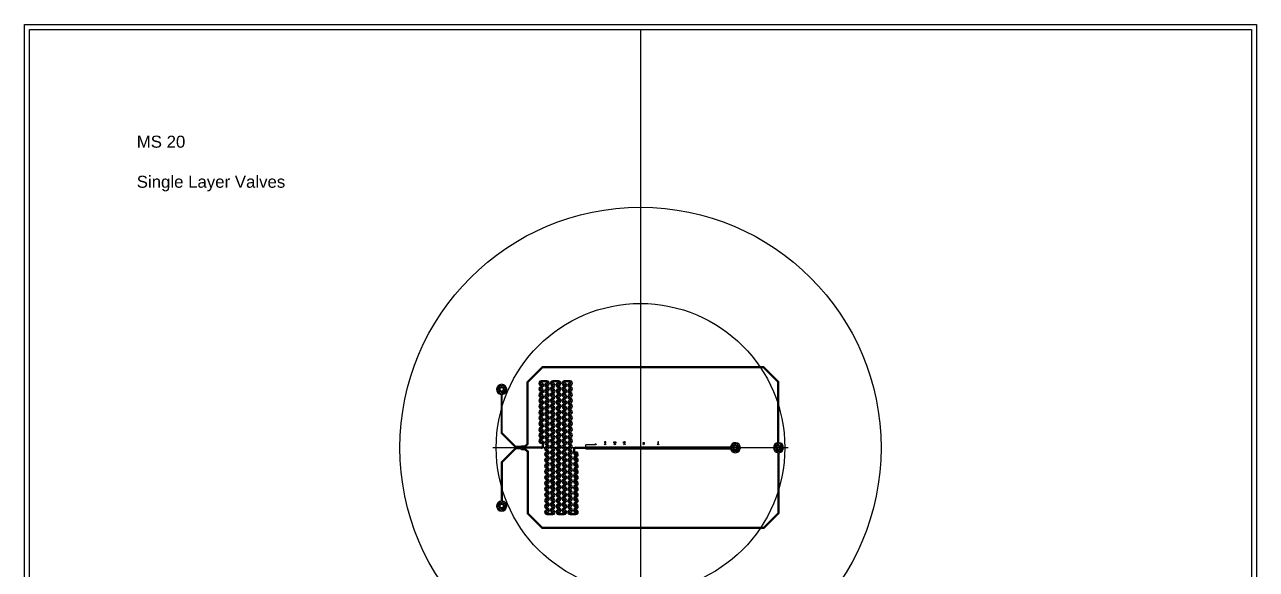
# Model space of a CAD drawing. Header units: millimetres. Extents: x 1000 to 444771, y -11148 to 590229.
# Drawn here: x 151000 to 279000, y 222347 to 279000 of the extents above; entities that cross this region are included whole.
import ezdxf

# ---------------------------------------------------------------- set-up
doc = ezdxf.new("R2010")
doc.units = ezdxf.units.MM
doc.layers.add('CLEAR', color=140, linetype='Continuous')
doc.layers.add('MASK', color=20, linetype='Continuous')
doc.styles.get("Standard").update_dxf_attribs({"font": 'arial.ttf'})

msp = doc.modelspace()

# ---------------------------------------------------------------- linework, layer by layer
for p, q in [((215000, 278500), (215000, 151500)), ((215000, 243400), (215000, 226600)), ((230331, 235000), (199669, 235000)), ((209331, 235100), (209331, 235300)), ((210331, 235300), (209331, 235300))]:
    msp.add_line(p, q)
for radius in [25000, 15000]:
    msp.add_circle((215000, 235000), radius)
at = {"layer": 'CLEAR'}
for p, q in [((151000, 279000), (279000, 279000)), ((151000, 151000), (151000, 279000)), ((279000, 279000), (279000, 151000)), ((204772, 243400), (203214, 241841)), ((204814, 243300), (203314, 241800)), ((227822, 243400), (204772, 243400)), ((227781, 243300), (204814, 243300)), ((227781, 243300), (229281, 241800)), ((227822, 243400), (229381, 241841)), ((205281, 241950), (204681, 241950)), ((206481, 241950), (205881, 241950)), ((207681, 241950), (207081, 241950)), ((203214, 235404), (203214, 241841)), ((203314, 235363), (203314, 241800)), ((204631, 241559), (204631, 241745)), ((204631, 241559), (204631, 241745)), ((204631, 240959), (204631, 241145)), ((204631, 240959), (204631, 241145)), ((205281, 241850), (204681, 241850)), ((204731, 241455), (204731, 241641)), ((204731, 241455), (204731, 241641)), ((204731, 240855), (204731, 241041)), ((204731, 240855), (204731, 241041)), ((205231, 241455), (205231, 241641)), ((205231, 241455), (205231, 241641)), ((205231, 240855), (205231, 241041)), ((205231, 240855), (205231, 241041)), ((205331, 241559), (205331, 241745)), ((205331, 241559), (205331, 241745)), ((205331, 240959), (205331, 241145)), ((205331, 240959), (205331, 241145)), ((205831, 241559), (205831, 241745)), ((205831, 241559), (205831, 241745)), ((205831, 240959), (205831, 241145)), ((205831, 240959), (205831, 241145)), ((206481, 241850), (205881, 241850)), ((205931, 241455), (205931, 241641)), ((205931, 241455), (205931, 241641)), ((205931, 240855), (205931, 241041)), ((205931, 240855), (205931, 241041)), ((206431, 241455), (206431, 241641)), ((206431, 241455), (206431, 241641)), ((206431, 240855), (206431, 241041)), ((206431, 240855), (206431, 241041)), ((206531, 241559), (206531, 241745)), ((206531, 241559), (206531, 241745)), ((206531, 240959), (206531, 241145)), ((206531, 240959), (206531, 241145)), ((207031, 241559), (207031, 241745)), ((207031, 241559), (207031, 241745)), ((207031, 240959), (207031, 241145)), ((207031, 240959), (207031, 241145)), ((207681, 241850), (207081, 241850)), ((207131, 241455), (207131, 241641)), ((207131, 241455), (207131, 241641)), ((207131, 240855), (207131, 241041)), ((207131, 240855), (207131, 241041)), ((207631, 241455), (207631, 241641)), ((207631, 241455), (207631, 241641)), ((207631, 240855), (207631, 241041)), ((207631, 240855), (207631, 241041)), ((207731, 241559), (207731, 241745)), ((207731, 241559), (207731, 241745)), ((207731, 240959), (207731, 241145)), ((207731, 240959), (207731, 241145)), ((229281, 235523), (229281, 241800)), ((229381, 235523), (229381, 241841)), ((200518, 240544), (200518, 236503)), ((200618, 236544), (200618, 240544)), ((204631, 240359), (204631, 240545)), ((204631, 240359), (204631, 240545)), ((204631, 239759), (204631, 239945)), ((204631, 239759), (204631, 239945)), ((204731, 240255), (204731, 240441)), ((204731, 240255), (204731, 240441)), ((204731, 239655), (204731, 239841)), ((204731, 239655), (204731, 239841)), ((205231, 240255), (205231, 240441)), ((205231, 240255), (205231, 240441)), ((205231, 239655), (205231, 239841)), ((205231, 239655), (205231, 239841)), ((205331, 240359), (205331, 240545)), ((205331, 240359), (205331, 240545)), ((205331, 239759), (205331, 239945)), ((205331, 239759), (205331, 239945)), ((205831, 240359), (205831, 240545)), ((205831, 240359), (205831, 240545)), ((205831, 239759), (205831, 239945)), ((205831, 239759), (205831, 239945)), ((205931, 240255), (205931, 240441)), ((205931, 240255), (205931, 240441)), ((205931, 239655), (205931, 239841)), ((205931, 239655), (205931, 239841)), ((206431, 240255), (206431, 240441)), ((206431, 240255), (206431, 240441)), ((206431, 239655), (206431, 239841)), ((206431, 239655), (206431, 239841)), ((206531, 240359), (206531, 240545)), ((206531, 240359), (206531, 240545)), ((206531, 239759), (206531, 239945)), ((206531, 239759), (206531, 239945)), ((207031, 240359), (207031, 240545)), ((207031, 240359), (207031, 240545)), ((207031, 239759), (207031, 239945)), ((207031, 239759), (207031, 239945)), ((207131, 240255), (207131, 240441)), ((207131, 240255), (207131, 240441)), ((207131, 239655), (207131, 239841)), ((207131, 239655), (207131, 239841)), ((207631, 240255), (207631, 240441)), ((207631, 240255), (207631, 240441)), ((207631, 239655), (207631, 239841)), ((207631, 239655), (207631, 239841)), ((207731, 240359), (207731, 240545)), ((207731, 240359), (207731, 240545)), ((207731, 239759), (207731, 239945)), ((207731, 239759), (207731, 239945)), ((204631, 239159), (204631, 239345)), ((204631, 239159), (204631, 239345)), ((204631, 238559), (204631, 238745)), ((204631, 238559), (204631, 238745)), ((204631, 237959), (204631, 238145)), ((204631, 237959), (204631, 238145)), ((204731, 239055), (204731, 239241)), ((204731, 239055), (204731, 239241)), ((204731, 238455), (204731, 238641)), ((204731, 238455), (204731, 238641)), ((205231, 239055), (205231, 239241)), ((205231, 239055), (205231, 239241)), ((205231, 238455), (205231, 238641)), ((205231, 238455), (205231, 238641)), ((205331, 239159), (205331, 239345)), ((205331, 239159), (205331, 239345)), ((205331, 238559), (205331, 238745)), ((205331, 238559), (205331, 238745)), ((205331, 237959), (205331, 238145)), ((205331, 237959), (205331, 238145)), ((205831, 239159), (205831, 239345)), ((205831, 239159), (205831, 239345)), ((205831, 238559), (205831, 238745)), ((205831, 238559), (205831, 238745)), ((205831, 237959), (205831, 238145)), ((205831, 237959), (205831, 238145)), ((205931, 239055), (205931, 239241)), ((205931, 239055), (205931, 239241)), ((205931, 238455), (205931, 238641)), ((205931, 238455), (205931, 238641)), ((206431, 239055), (206431, 239241)), ((206431, 239055), (206431, 239241)), ((206431, 238455), (206431, 238641)), ((206431, 238455), (206431, 238641)), ((206531, 239159), (206531, 239345)), ((206531, 239159), (206531, 239345)), ((206531, 238559), (206531, 238745)), ((206531, 238559), (206531, 238745)), ((206531, 237959), (206531, 238145)), ((206531, 237959), (206531, 238145)), ((207031, 239159), (207031, 239345)), ((207031, 239159), (207031, 239345)), ((207031, 238559), (207031, 238745)), ((207031, 238559), (207031, 238745)), ((207031, 237959), (207031, 238145)), ((207031, 237959), (207031, 238145)), ((207131, 239055), (207131, 239241)), ((207131, 239055), (207131, 239241)), ((207131, 238455), (207131, 238641)), ((207131, 238455), (207131, 238641)), ((207631, 239055), (207631, 239241)), ((207631, 239055), (207631, 239241)), ((207631, 238455), (207631, 238641)), ((207631, 238455), (207631, 238641)), ((207731, 239159), (207731, 239345)), ((207731, 239159), (207731, 239345)), ((207731, 238559), (207731, 238745)), ((207731, 238559), (207731, 238745)), ((207731, 237959), (207731, 238145)), ((207731, 237959), (207731, 238145)), ((204631, 237359), (204631, 237545)), ((204631, 237359), (204631, 237545)), ((204631, 236759), (204631, 236945)), ((204631, 236759), (204631, 236945)), ((204731, 237855), (204731, 238041)), ((204731, 237855), (204731, 238041)), ((204731, 237255), (204731, 237441)), ((204731, 237255), (204731, 237441)), ((204731, 236655), (204731, 236841)), ((204731, 236655), (204731, 236841)), ((205231, 237855), (205231, 238041)), ((205231, 237855), (205231, 238041)), ((205231, 237255), (205231, 237441)), ((205231, 237255), (205231, 237441)), ((205231, 236655), (205231, 236841)), ((205231, 236655), (205231, 236841)), ((205331, 237359), (205331, 237545)), ((205331, 237359), (205331, 237545)), ((205331, 236759), (205331, 236945)), ((205331, 236759), (205331, 236945)), ((205831, 237359), (205831, 237545)), ((205831, 237359), (205831, 237545)), ((205831, 236759), (205831, 236945)), ((205831, 236759), (205831, 236945)), ((205931, 237855), (205931, 238041)), ((205931, 237855), (205931, 238041)), ((205931, 237255), (205931, 237441)), ((205931, 237255), (205931, 237441)), ((205931, 236655), (205931, 236841)), ((205931, 236655), (205931, 236841)), ((206431, 237855), (206431, 238041)), ((206431, 237855), (206431, 238041)), ((206431, 237255), (206431, 237441)), ((206431, 237255), (206431, 237441)), ((206431, 236655), (206431, 236841)), ((206431, 236655), (206431, 236841)), ((206531, 237359), (206531, 237545)), ((206531, 237359), (206531, 237545)), ((206531, 236759), (206531, 236945)), ((206531, 236759), (206531, 236945)), ((207031, 237359), (207031, 237545)), ((207031, 237359), (207031, 237545)), ((207031, 236759), (207031, 236945)), ((207031, 236759), (207031, 236945)), ((207131, 237855), (207131, 238041)), ((207131, 237855), (207131, 238041)), ((207131, 237255), (207131, 237441)), ((207131, 237255), (207131, 237441)), ((207131, 236655), (207131, 236841)), ((207131, 236655), (207131, 236841)), ((207631, 237855), (207631, 238041)), ((207631, 237855), (207631, 238041)), ((207631, 237255), (207631, 237441)), ((207631, 237255), (207631, 237441)), ((207631, 236655), (207631, 236841)), ((207631, 236655), (207631, 236841)), ((207731, 237359), (207731, 237545)), ((207731, 237359), (207731, 237545)), ((207731, 236759), (207731, 236945)), ((207731, 236759), (207731, 236945)), ((202001, 235020), (200518, 236503)), ((202042, 235120), (200618, 236544)), ((204631, 236159), (204631, 236345)), ((204631, 236159), (204631, 236345)), ((204631, 235559), (204631, 235745)), ((204631, 235559), (204631, 235745)), ((204731, 236055), (204731, 236241)), ((204731, 236055), (204731, 236241)), ((204731, 235455), (204731, 235641)), ((204731, 235455), (204731, 235641)), ((205231, 236055), (205231, 236241)), ((205231, 236055), (205231, 236241)), ((205231, 235455), (205231, 235641)), ((205231, 235455), (205231, 235641)), ((205331, 236159), (205331, 236345)), ((205331, 236159), (205331, 236345)), ((205331, 235559), (205331, 235745)), ((205331, 235559), (205331, 235745)), ((205831, 236159), (205831, 236345)), ((205831, 236159), (205831, 236345)), ((205831, 235559), (205831, 235745)), ((205831, 235559), (205831, 235745)), ((205931, 236055), (205931, 236241)), ((205931, 236055), (205931, 236241)), ((205931, 235455), (205931, 235641)), ((205931, 235455), (205931, 235641)), ((206431, 236055), (206431, 236241)), ((206431, 236055), (206431, 236241)), ((206431, 235455), (206431, 235641)), ((206431, 235455), (206431, 235641)), ((206531, 236159), (206531, 236345)), ((206531, 236159), (206531, 236345)), ((206531, 235559), (206531, 235745)), ((206531, 235559), (206531, 235745)), ((207031, 236159), (207031, 236345)), ((207031, 236159), (207031, 236345)), ((207031, 235559), (207031, 235745)), ((207031, 235559), (207031, 235745)), ((207131, 236055), (207131, 236241)), ((207131, 236055), (207131, 236241)), ((207131, 235455), (207131, 235641)), ((207131, 235455), (207131, 235641)), ((207631, 236055), (207631, 236241)), ((207631, 236055), (207631, 236241)), ((207631, 235455), (207631, 235641)), ((207631, 235455), (207631, 235641)), ((207731, 236159), (207731, 236345)), ((207731, 236159), (207731, 236345)), ((207731, 235559), (207731, 235745)), ((207731, 235559), (207731, 235745)), ((211311, 235616), (211271, 235616)), ((211271, 235616), (211271, 235466)), ((211311, 235466), (211311, 235616)), ((211391, 235616), (211351, 235616)), ((211351, 235616), (211351, 235466)), ((211391, 235466), (211391, 235616)), ((212231, 235466), (212231, 235616)), ((212231, 235616), (212271, 235616)), ((212271, 235616), (212271, 235466)), ((212311, 235466), (212311, 235616)), ((212311, 235616), (212351, 235616)), ((212351, 235616), (212351, 235466)), ((212391, 235466), (212391, 235616)), ((212391, 235616), (212431, 235616)), ((212431, 235616), (212431, 235466)), ((213231, 235466), (213231, 235616)), ((213231, 235616), (213271, 235616)), ((213271, 235616), (213271, 235466)), ((213352, 235616), (213311, 235616)), ((213311, 235616), (213351, 235466)), ((213352, 235616), (213371, 235546)), ((213371, 235546), (213389, 235616)), ((213389, 235616), (213431, 235616)), ((213391, 235466), (213431, 235616)), ((216858, 235609), (216808, 235609)), ((216808, 235609), (216808, 235429)), ((216858, 235429), (216858, 235609)), ((202001, 234980), (200518, 233497)), ((202042, 234880), (200618, 233456)), ((202431, 235020), (202001, 235020)), ((202431, 234980), (202001, 234980)), ((202551, 235120), (202042, 235120)), ((202551, 234880), (202042, 234880)), ((202491, 235000), (202431, 235020)), ((202491, 235000), (202431, 234980)), ((202491, 235000), (202491, 235000)), ((202551, 235120), (202671, 235180)), ((202551, 234880), (202671, 234820)), ((202671, 235180), (202989, 235180)), ((202671, 235060), (202731, 235080)), ((202671, 235050), (202671, 235060)), ((204681, 235050), (202671, 235050)), ((202671, 234950), (202671, 234940)), ((204681, 234950), (202671, 234950)), ((202671, 234940), (202731, 234920)), ((202671, 234820), (202989, 234820)), ((202731, 235080), (203031, 235080)), ((202731, 234920), (203031, 234920)), ((202989, 235180), (203214, 235404)), ((202989, 234820), (203214, 234596)), ((203031, 235080), (203314, 235363)), ((203031, 234920), (203314, 234637)), ((203214, 234596), (203214, 228159)), ((203314, 234637), (203314, 228200)), ((204831, 235200), (204831, 235500)), ((204931, 235200), (204931, 235500)), ((205231, 234855), (205231, 235041)), ((205231, 234855), (205231, 235041)), ((205231, 234255), (205231, 234441)), ((205231, 234255), (205231, 234441)), ((205331, 234959), (205331, 235145)), ((205331, 234959), (205331, 235145)), ((205331, 234359), (205331, 234545)), ((205331, 234359), (205331, 234545)), ((205831, 234959), (205831, 235145)), ((205831, 234959), (205831, 235145)), ((205831, 234359), (205831, 234545)), ((205831, 234359), (205831, 234545)), ((205931, 234855), (205931, 235041)), ((205931, 234855), (205931, 235041)), ((205931, 234255), (205931, 234441)), ((205931, 234255), (205931, 234441)), ((206431, 234855), (206431, 235041)), ((206431, 234855), (206431, 235041)), ((206431, 234255), (206431, 234441)), ((206431, 234255), (206431, 234441)), ((206531, 234959), (206531, 235145)), ((206531, 234959), (206531, 235145)), ((206531, 234359), (206531, 234545)), ((206531, 234359), (206531, 234545)), ((207031, 234959), (207031, 235145)), ((207031, 234959), (207031, 235145)), ((207031, 234359), (207031, 234545)), ((207031, 234359), (207031, 234545)), ((207131, 234855), (207131, 235041)), ((207131, 234855), (207131, 235041)), ((207131, 234255), (207131, 234441)), ((207131, 234255), (207131, 234441)), ((207631, 234855), (207631, 235041)), ((207631, 234855), (207631, 235041)), ((207631, 234255), (207631, 234441)), ((207631, 234255), (207631, 234441)), ((207731, 234959), (207731, 235145)), ((207731, 234959), (207731, 235145)), ((207731, 234359), (207731, 234545)), ((207731, 234359), (207731, 234545)), ((208031, 234800), (208031, 234500)), ((208131, 234800), (208131, 234500)), ((208231, 234359), (208231, 234545)), ((208231, 234359), (208231, 234545)), ((208281, 235050), (209281, 235050)), ((208281, 234950), (209281, 234950)), ((208331, 234255), (208331, 234441)), ((208331, 234255), (208331, 234441)), ((209281, 235050), (209331, 235100)), ((209281, 234950), (209331, 234900)), ((209331, 235100), (224336, 235100)), ((209331, 234900), (224336, 234900)), ((210331, 235300), (210271, 235404)), ((210271, 235404), (210391, 235404)), ((210391, 235404), (210331, 235300)), ((211271, 235466), (211311, 235466)), ((211331, 235300), (211271, 235404)), ((211271, 235404), (211391, 235404)), ((211391, 235404), (211331, 235300)), ((211351, 235466), (211391, 235466)), ((212271, 235466), (212231, 235466)), ((212331, 235300), (212271, 235404)), ((212271, 235404), (212391, 235404)), ((212311, 235466), (212351, 235466)), ((212391, 235404), (212331, 235300)), ((212431, 235466), (212391, 235466)), ((213271, 235466), (213231, 235466)), ((213331, 235300), (213271, 235404)), ((213271, 235404), (213391, 235404)), ((213391, 235404), (213331, 235300)), ((213351, 235466), (213391, 235466)), ((215421, 235496), (215241, 235496)), ((215241, 235496), (215241, 235446)), ((215241, 235446), (215421, 235446)), ((215331, 235300), (215271, 235404)), ((215271, 235404), (215391, 235404)), ((215391, 235404), (215331, 235300)), ((215421, 235446), (215421, 235496)), ((216833, 235300), (216773, 235404)), ((216773, 235404), (216893, 235404)), ((216808, 235429), (216858, 235429)), ((216893, 235404), (216833, 235300)), ((229281, 234477), (229281, 228200)), ((229381, 234477), (229381, 228159)), ((200518, 233497), (200518, 229456)), ((200618, 233456), (200618, 229456)), ((205231, 233655), (205231, 233841)), ((205231, 233655), (205231, 233841)), ((205231, 233055), (205231, 233241)), ((205231, 233055), (205231, 233241)), ((205331, 233759), (205331, 233945)), ((205331, 233759), (205331, 233945)), ((205331, 233159), (205331, 233345)), ((205331, 233159), (205331, 233345)), ((205831, 233759), (205831, 233945)), ((205831, 233759), (205831, 233945)), ((205831, 233159), (205831, 233345)), ((205831, 233159), (205831, 233345)), ((205931, 233655), (205931, 233841)), ((205931, 233655), (205931, 233841)), ((205931, 233055), (205931, 233241)), ((205931, 233055), (205931, 233241)), ((206431, 233655), (206431, 233841)), ((206431, 233655), (206431, 233841)), ((206431, 233055), (206431, 233241)), ((206431, 233055), (206431, 233241)), ((206531, 233759), (206531, 233945)), ((206531, 233759), (206531, 233945)), ((206531, 233159), (206531, 233345)), ((206531, 233159), (206531, 233345)), ((207031, 233759), (207031, 233945)), ((207031, 233759), (207031, 233945)), ((207031, 233159), (207031, 233345)), ((207031, 233159), (207031, 233345)), ((207131, 233655), (207131, 233841)), ((207131, 233655), (207131, 233841)), ((207131, 233055), (207131, 233241)), ((207131, 233055), (207131, 233241)), ((207631, 233655), (207631, 233841)), ((207631, 233655), (207631, 233841)), ((207631, 233055), (207631, 233241)), ((207631, 233055), (207631, 233241)), ((207731, 233759), (207731, 233945)), ((207731, 233759), (207731, 233945)), ((207731, 233159), (207731, 233345)), ((207731, 233159), (207731, 233345)), ((208231, 233759), (208231, 233945)), ((208231, 233759), (208231, 233945)), ((208231, 233159), (208231, 233345)), ((208231, 233159), (208231, 233345)), ((208331, 233655), (208331, 233841)), ((208331, 233655), (208331, 233841)), ((208331, 233055), (208331, 233241)), ((208331, 233055), (208331, 233241)), ((205231, 232455), (205231, 232641)), ((205231, 232455), (205231, 232641)), ((205231, 231855), (205231, 232041)), ((205231, 231855), (205231, 232041)), ((205331, 232559), (205331, 232745)), ((205331, 232559), (205331, 232745)), ((205331, 231959), (205331, 232145)), ((205331, 231959), (205331, 232145)), ((205831, 232559), (205831, 232745)), ((205831, 232559), (205831, 232745)), ((205831, 231959), (205831, 232145)), ((205831, 231959), (205831, 232145)), ((205931, 232455), (205931, 232641)), ((205931, 232455), (205931, 232641)), ((205931, 231855), (205931, 232041)), ((205931, 231855), (205931, 232041)), ((206431, 232455), (206431, 232641)), ((206431, 232455), (206431, 232641)), ((206431, 231855), (206431, 232041)), ((206431, 231855), (206431, 232041)), ((206531, 232559), (206531, 232745)), ((206531, 232559), (206531, 232745)), ((206531, 231959), (206531, 232145)), ((206531, 231959), (206531, 232145)), ((207031, 232559), (207031, 232745)), ((207031, 232559), (207031, 232745)), ((207031, 231959), (207031, 232145)), ((207031, 231959), (207031, 232145)), ((207131, 232455), (207131, 232641)), ((207131, 232455), (207131, 232641)), ((207131, 231855), (207131, 232041)), ((207131, 231855), (207131, 232041)), ((207631, 232455), (207631, 232641)), ((207631, 232455), (207631, 232641)), ((207631, 231855), (207631, 232041)), ((207631, 231855), (207631, 232041)), ((207731, 232559), (207731, 232745)), ((207731, 232559), (207731, 232745)), ((207731, 231959), (207731, 232145)), ((207731, 231959), (207731, 232145)), ((208231, 232559), (208231, 232745)), ((208231, 232559), (208231, 232745)), ((208231, 231959), (208231, 232145)), ((208231, 231959), (208231, 232145)), ((208331, 232455), (208331, 232641)), ((208331, 232455), (208331, 232641)), ((208331, 231855), (208331, 232041)), ((208331, 231855), (208331, 232041)), ((205231, 231255), (205231, 231441)), ((205231, 231255), (205231, 231441)), ((205231, 230655), (205231, 230841)), ((205231, 230655), (205231, 230841)), ((205331, 231359), (205331, 231545)), ((205331, 231359), (205331, 231545)), ((205331, 230759), (205331, 230945)), ((205331, 230759), (205331, 230945)), ((205831, 231359), (205831, 231545)), ((205831, 231359), (205831, 231545)), ((205831, 230759), (205831, 230945)), ((205831, 230759), (205831, 230945)), ((205931, 231255), (205931, 231441)), ((205931, 231255), (205931, 231441)), ((205931, 230655), (205931, 230841)), ((205931, 230655), (205931, 230841)), ((206431, 231255), (206431, 231441)), ((206431, 231255), (206431, 231441)), ((206431, 230655), (206431, 230841)), ((206431, 230655), (206431, 230841)), ((206531, 231359), (206531, 231545)), ((206531, 231359), (206531, 231545)), ((206531, 230759), (206531, 230945)), ((206531, 230759), (206531, 230945)), ((207031, 231359), (207031, 231545)), ((207031, 231359), (207031, 231545)), ((207031, 230759), (207031, 230945)), ((207031, 230759), (207031, 230945)), ((207131, 231255), (207131, 231441)), ((207131, 231255), (207131, 231441)), ((207131, 230655), (207131, 230841)), ((207131, 230655), (207131, 230841)), ((207631, 231255), (207631, 231441)), ((207631, 231255), (207631, 231441)), ((207631, 230655), (207631, 230841)), ((207631, 230655), (207631, 230841)), ((207731, 231359), (207731, 231545)), ((207731, 231359), (207731, 231545)), ((207731, 230759), (207731, 230945)), ((207731, 230759), (207731, 230945)), ((208231, 231359), (208231, 231545)), ((208231, 231359), (208231, 231545)), ((208231, 230759), (208231, 230945)), ((208231, 230759), (208231, 230945)), ((208331, 231255), (208331, 231441)), ((208331, 231255), (208331, 231441)), ((208331, 230655), (208331, 230841)), ((208331, 230655), (208331, 230841)), ((205231, 230055), (205231, 230241)), ((205231, 230055), (205231, 230241)), ((205231, 229455), (205231, 229641)), ((205231, 229455), (205231, 229641)), ((205331, 230159), (205331, 230345)), ((205331, 230159), (205331, 230345)), ((205331, 229559), (205331, 229745)), ((205331, 229559), (205331, 229745)), ((205331, 228959), (205331, 229145)), ((205331, 228959), (205331, 229145)), ((205831, 230159), (205831, 230345)), ((205831, 230159), (205831, 230345)), ((205831, 229559), (205831, 229745)), ((205831, 229559), (205831, 229745)), ((205831, 228959), (205831, 229145)), ((205831, 228959), (205831, 229145)), ((205931, 230055), (205931, 230241)), ((205931, 230055), (205931, 230241)), ((205931, 229455), (205931, 229641)), ((205931, 229455), (205931, 229641)), ((206431, 230055), (206431, 230241)), ((206431, 230055), (206431, 230241)), ((206431, 229455), (206431, 229641)), ((206431, 229455), (206431, 229641)), ((206531, 230159), (206531, 230345)), ((206531, 230159), (206531, 230345)), ((206531, 229559), (206531, 229745)), ((206531, 229559), (206531, 229745)), ((206531, 228959), (206531, 229145)), ((206531, 228959), (206531, 229145)), ((207031, 230159), (207031, 230345)), ((207031, 230159), (207031, 230345)), ((207031, 229559), (207031, 229745)), ((207031, 229559), (207031, 229745)), ((207031, 228959), (207031, 229145)), ((207031, 228959), (207031, 229145)), ((207131, 230055), (207131, 230241)), ((207131, 230055), (207131, 230241)), ((207131, 229455), (207131, 229641)), ((207131, 229455), (207131, 229641)), ((207631, 230055), (207631, 230241)), ((207631, 230055), (207631, 230241)), ((207631, 229455), (207631, 229641)), ((207631, 229455), (207631, 229641)), ((207731, 230159), (207731, 230345)), ((207731, 230159), (207731, 230345)), ((207731, 229559), (207731, 229745)), ((207731, 229559), (207731, 229745)), ((207731, 228959), (207731, 229145)), ((207731, 228959), (207731, 229145)), ((208231, 230159), (208231, 230345)), ((208231, 230159), (208231, 230345)), ((208231, 229559), (208231, 229745)), ((208231, 229559), (208231, 229745)), ((208231, 228959), (208231, 229145)), ((208231, 228959), (208231, 229145)), ((208331, 230055), (208331, 230241)), ((208331, 230055), (208331, 230241)), ((208331, 229455), (208331, 229641)), ((208331, 229455), (208331, 229641)), ((204772, 226600), (203214, 228159)), ((204814, 226700), (203314, 228200)), ((205231, 228855), (205231, 229041)), ((205231, 228855), (205231, 229041)), ((205231, 228255), (205231, 228441)), ((205231, 228255), (205231, 228441)), ((205281, 228150), (205881, 228150)), ((205281, 228050), (205881, 228050)), ((205881, 228050), (205281, 228050)), ((205331, 228359), (205331, 228545)), ((205331, 228359), (205331, 228545)), ((205831, 228359), (205831, 228545)), ((205831, 228359), (205831, 228545)), ((205931, 228855), (205931, 229041)), ((205931, 228855), (205931, 229041)), ((205931, 228255), (205931, 228441)), ((205931, 228255), (205931, 228441)), ((206431, 228855), (206431, 229041)), ((206431, 228855), (206431, 229041)), ((206431, 228255), (206431, 228441)), ((206431, 228255), (206431, 228441)), ((206481, 228150), (207081, 228150)), ((206481, 228050), (207081, 228050)), ((207081, 228050), (206481, 228050)), ((206531, 228359), (206531, 228545)), ((206531, 228359), (206531, 228545)), ((207031, 228359), (207031, 228545)), ((207031, 228359), (207031, 228545)), ((207131, 228855), (207131, 229041)), ((207131, 228855), (207131, 229041)), ((207131, 228255), (207131, 228441)), ((207131, 228255), (207131, 228441)), ((207631, 228855), (207631, 229041)), ((207631, 228855), (207631, 229041)), ((207631, 228255), (207631, 228441)), ((207631, 228255), (207631, 228441)), ((207681, 228150), (208281, 228150)), ((207681, 228050), (208281, 228050)), ((208281, 228050), (207681, 228050)), ((207731, 228359), (207731, 228545)), ((207731, 228359), (207731, 228545)), ((208231, 228359), (208231, 228545)), ((208231, 228359), (208231, 228545)), ((208331, 228855), (208331, 229041)), ((208331, 228855), (208331, 229041)), ((208331, 228255), (208331, 228441)), ((208331, 228255), (208331, 228441)), ((227781, 226700), (229281, 228200)), ((227822, 226600), (229381, 228159)), ((227822, 226600), (204772, 226600)), ((227781, 226700), (204814, 226700))]:
    msp.add_line(p, q, dxfattribs=at)
for centre, radius, start, end in [((204681, 241700), 250, 90, 281.53696), ((205281, 241700), 250, 258.46304, 90), ((205881, 241700), 250, 90, 281.53696), ((206481, 241700), 250, 258.46304, 90), ((207081, 241700), 250, 90, 281.53696), ((207681, 241700), 250, 258.46304, 90), ((200568, 241067), 525, 275.46502, 264.53498), ((204681, 241100), 250, 90, 281.53696), ((204681, 240500), 250, 90, 281.53696), ((204681, 241700), 150, 90, 250.52878), ((204681, 241100), 150, 90, 250.52878), ((204681, 240500), 150, 90, 250.52878), ((204681, 241500), 250, 270, 101.53696), ((204681, 240900), 250, 270, 101.53696), ((204681, 241500), 150, 270, 70.52878), ((204681, 240900), 150, 270, 70.52878), ((205281, 241500), 250, 78.46304, 270), ((205281, 240900), 250, 78.46304, 270), ((205281, 241500), 150, 109.47122, 270), ((205281, 240900), 150, 109.47122, 270), ((205281, 241100), 250, 258.46304, 90), ((205281, 240500), 250, 258.46304, 90), ((205281, 241700), 150, 289.47122, 90), ((205281, 241100), 150, 289.47122, 90), ((205281, 240500), 150, 289.47122, 90), ((205881, 241100), 250, 90, 281.53696), ((205881, 240500), 250, 90, 281.53696), ((205881, 241700), 150, 90, 250.52878), ((205881, 241100), 150, 90, 250.52878), ((205881, 240500), 150, 90, 250.52878), ((205881, 241500), 250, 270, 101.53696), ((205881, 240900), 250, 270, 101.53696), ((205881, 241500), 150, 270, 70.52878), ((205881, 240900), 150, 270, 70.52878), ((206481, 241500), 250, 78.46304, 270), ((206481, 240900), 250, 78.46304, 270), ((206481, 241500), 150, 109.47122, 270), ((206481, 240900), 150, 109.47122, 270), ((206481, 241100), 250, 258.46304, 90), ((206481, 240500), 250, 258.46304, 90), ((206481, 241700), 150, 289.47122, 90), ((206481, 241100), 150, 289.47122, 90), ((206481, 240500), 150, 289.47122, 90), ((207081, 241100), 250, 90, 281.53696), ((207081, 240500), 250, 90, 281.53696), ((207081, 241700), 150, 90, 250.52878), ((207081, 241100), 150, 90, 250.52878), ((207081, 240500), 150, 90, 250.52878), ((207081, 241500), 250, 270, 101.53696), ((207081, 240900), 250, 270, 101.53696), ((207081, 241500), 150, 270, 70.52878), ((207081, 240900), 150, 270, 70.52878), ((207681, 241500), 250, 78.46304, 270), ((207681, 240900), 250, 78.46304, 270), ((207681, 241500), 150, 109.47122, 270), ((207681, 240900), 150, 109.47122, 270), ((207681, 241100), 250, 258.46304, 90), ((207681, 240500), 250, 258.46304, 90), ((207681, 241700), 150, 289.47122, 90), ((207681, 241100), 150, 289.47122, 90), ((207681, 240500), 150, 289.47122, 90), ((204681, 239900), 250, 90, 281.53696), ((204681, 239300), 250, 90, 281.53696), ((204681, 239900), 150, 90, 250.52878), ((204681, 239300), 150, 90, 250.52878), ((204681, 240300), 250, 270, 101.53696), ((204681, 239700), 250, 270, 101.53696), ((204681, 240300), 150, 270, 70.52878), ((204681, 239700), 150, 270, 70.52878), ((205281, 240300), 250, 78.46304, 270), ((205281, 239700), 250, 78.46304, 270), ((205281, 240300), 150, 109.47122, 270), ((205281, 239700), 150, 109.47122, 270), ((205281, 239900), 250, 258.46304, 90), ((205281, 239300), 250, 258.46304, 90), ((205281, 239900), 150, 289.47122, 90), ((205281, 239300), 150, 289.47122, 90), ((205881, 239900), 250, 90, 281.53696), ((205881, 239300), 250, 90, 281.53696), ((205881, 239900), 150, 90, 250.52878), ((205881, 239300), 150, 90, 250.52878), ((205881, 240300), 250, 270, 101.53696), ((205881, 239700), 250, 270, 101.53696), ((205881, 240300), 150, 270, 70.52878), ((205881, 239700), 150, 270, 70.52878), ((206481, 240300), 250, 78.46304, 270), ((206481, 239700), 250, 78.46304, 270), ((206481, 240300), 150, 109.47122, 270), ((206481, 239700), 150, 109.47122, 270), ((206481, 239900), 250, 258.46304, 90), ((206481, 239300), 250, 258.46304, 90), ((206481, 239900), 150, 289.47122, 90), ((206481, 239300), 150, 289.47122, 90), ((207081, 239900), 250, 90, 281.53696), ((207081, 239300), 250, 90, 281.53696), ((207081, 239900), 150, 90, 250.52878), ((207081, 239300), 150, 90, 250.52878), ((207081, 240300), 250, 270, 101.53696), ((207081, 239700), 250, 270, 101.53696), ((207081, 240300), 150, 270, 70.52878), ((207081, 239700), 150, 270, 70.52878), ((207681, 240300), 250, 78.46304, 270), ((207681, 239700), 250, 78.46304, 270), ((207681, 240300), 150, 109.47122, 270), ((207681, 239700), 150, 109.47122, 270), ((207681, 239900), 250, 258.46304, 90), ((207681, 239300), 250, 258.46304, 90), ((207681, 239900), 150, 289.47122, 90), ((207681, 239300), 150, 289.47122, 90), ((204681, 238700), 250, 90, 281.53696), ((204681, 238100), 250, 90, 281.53696), ((204681, 238700), 150, 90, 250.52878), ((204681, 238100), 150, 90, 250.52878), ((204681, 239100), 250, 270, 101.53696), ((204681, 238500), 250, 270, 101.53696), ((204681, 237900), 250, 270, 101.53696), ((204681, 239100), 150, 270, 70.52878), ((204681, 238500), 150, 270, 70.52878), ((205281, 239100), 250, 78.46304, 270), ((205281, 238500), 250, 78.46304, 270), ((205281, 237900), 250, 78.46304, 270), ((205281, 239100), 150, 109.47122, 270), ((205281, 238500), 150, 109.47122, 270), ((205281, 238700), 250, 258.46304, 90), ((205281, 238100), 250, 258.46304, 90), ((205281, 238700), 150, 289.47122, 90), ((205281, 238100), 150, 289.47122, 90), ((205881, 238700), 250, 90, 281.53696), ((205881, 238100), 250, 90, 281.53696), ((205881, 238700), 150, 90, 250.52878), ((205881, 238100), 150, 90, 250.52878), ((205881, 239100), 250, 270, 101.53696), ((205881, 238500), 250, 270, 101.53696), ((205881, 237900), 250, 270, 101.53696), ((205881, 239100), 150, 270, 70.52878), ((205881, 238500), 150, 270, 70.52878), ((206481, 239100), 250, 78.46304, 270), ((206481, 238500), 250, 78.46304, 270), ((206481, 237900), 250, 78.46304, 270), ((206481, 239100), 150, 109.47122, 270), ((206481, 238500), 150, 109.47122, 270), ((206481, 238700), 250, 258.46304, 90), ((206481, 238100), 250, 258.46304, 90), ((206481, 238700), 150, 289.47122, 90), ((206481, 238100), 150, 289.47122, 90), ((207081, 238700), 250, 90, 281.53696), ((207081, 238100), 250, 90, 281.53696), ((207081, 238700), 150, 90, 250.52878), ((207081, 238100), 150, 90, 250.52878), ((207081, 239100), 250, 270, 101.53696), ((207081, 238500), 250, 270, 101.53696), ((207081, 237900), 250, 270, 101.53696), ((207081, 239100), 150, 270, 70.52878), ((207081, 238500), 150, 270, 70.52878), ((207681, 239100), 250, 78.46304, 270), ((207681, 238500), 250, 78.46304, 270), ((207681, 237900), 250, 78.46304, 270), ((207681, 239100), 150, 109.47122, 270), ((207681, 238500), 150, 109.47122, 270), ((207681, 238700), 250, 258.46304, 90), ((207681, 238100), 250, 258.46304, 90), ((207681, 238700), 150, 289.47122, 90), ((207681, 238100), 150, 289.47122, 90), ((204681, 237500), 250, 90, 281.53696), ((204681, 236900), 250, 90, 281.53696), ((204681, 237500), 150, 90, 250.52878), ((204681, 236900), 150, 90, 250.52878), ((204681, 237300), 250, 270, 101.53696), ((204681, 236700), 250, 270, 101.53696), ((204681, 237900), 150, 270, 70.52878), ((204681, 237300), 150, 270, 70.52878), ((204681, 236700), 150, 270, 70.52878), ((205281, 237300), 250, 78.46304, 270), ((205281, 236700), 250, 78.46304, 270), ((205281, 237900), 150, 109.47122, 270), ((205281, 237300), 150, 109.47122, 270), ((205281, 236700), 150, 109.47122, 270), ((205281, 237500), 250, 258.46304, 90), ((205281, 236900), 250, 258.46304, 90), ((205281, 237500), 150, 289.47122, 90), ((205281, 236900), 150, 289.47122, 90), ((205881, 237500), 250, 90, 281.53696), ((205881, 236900), 250, 90, 281.53696), ((205881, 237500), 150, 90, 250.52878), ((205881, 236900), 150, 90, 250.52878), ((205881, 237300), 250, 270, 101.53696), ((205881, 236700), 250, 270, 101.53696), ((205881, 237900), 150, 270, 70.52878), ((205881, 237300), 150, 270, 70.52878), ((205881, 236700), 150, 270, 70.52878), ((206481, 237300), 250, 78.46304, 270), ((206481, 236700), 250, 78.46304, 270), ((206481, 237900), 150, 109.47122, 270), ((206481, 237300), 150, 109.47122, 270), ((206481, 236700), 150, 109.47122, 270), ((206481, 237500), 250, 258.46304, 90), ((206481, 236900), 250, 258.46304, 90), ((206481, 237500), 150, 289.47122, 90), ((206481, 236900), 150, 289.47122, 90), ((207081, 237500), 250, 90, 281.53696), ((207081, 236900), 250, 90, 281.53696), ((207081, 237500), 150, 90, 250.52878), ((207081, 236900), 150, 90, 250.52878), ((207081, 237300), 250, 270, 101.53696), ((207081, 236700), 250, 270, 101.53696), ((207081, 237900), 150, 270, 70.52878), ((207081, 237300), 150, 270, 70.52878), ((207081, 236700), 150, 270, 70.52878), ((207681, 237300), 250, 78.46304, 270), ((207681, 236700), 250, 78.46304, 270), ((207681, 237900), 150, 109.47122, 270), ((207681, 237300), 150, 109.47122, 270), ((207681, 236700), 150, 109.47122, 270), ((207681, 237500), 250, 258.46304, 90), ((207681, 236900), 250, 258.46304, 90), ((207681, 237500), 150, 289.47122, 90), ((207681, 236900), 150, 289.47122, 90), ((204681, 236300), 250, 90, 281.53696), ((204681, 235700), 250, 90, 281.53696), ((204681, 236300), 150, 90, 250.52878), ((204681, 235700), 150, 90, 250.52878), ((204681, 236100), 250, 270, 101.53696), ((204681, 235500), 250, 0, 101.53696), ((204681, 236100), 150, 270, 70.52878), ((204681, 235500), 150, 0, 70.52878), ((205281, 236100), 250, 78.46304, 270), ((205281, 235500), 250, 78.46304, 270), ((205281, 236100), 150, 109.47122, 270), ((205281, 235500), 150, 109.47122, 270), ((205281, 236300), 250, 258.46304, 90), ((205281, 235700), 250, 258.46304, 90), ((205281, 236300), 150, 289.47122, 90), ((205281, 235700), 150, 289.47122, 90), ((205881, 236300), 250, 90, 281.53696), ((205881, 235700), 250, 90, 281.53696), ((205881, 236300), 150, 90, 250.52878), ((205881, 235700), 150, 90, 250.52878), ((205881, 236100), 250, 270, 101.53696), ((205881, 235500), 250, 270, 101.53696), ((205881, 236100), 150, 270, 70.52878), ((205881, 235500), 150, 270, 70.52878), ((206481, 236100), 250, 78.46304, 270), ((206481, 235500), 250, 78.46304, 270), ((206481, 236100), 150, 109.47122, 270), ((206481, 235500), 150, 109.47122, 270), ((206481, 236300), 250, 258.46304, 90), ((206481, 235700), 250, 258.46304, 90), ((206481, 236300), 150, 289.47122, 90), ((206481, 235700), 150, 289.47122, 90), ((207081, 236300), 250, 90, 281.53696), ((207081, 235700), 250, 90, 281.53696), ((207081, 236300), 150, 90, 250.52878), ((207081, 235700), 150, 90, 250.52878), ((207081, 236100), 250, 270, 101.53696), ((207081, 235500), 250, 270, 101.53696), ((207081, 236100), 150, 270, 70.52878), ((207081, 235500), 150, 270, 70.52878), ((207681, 236100), 250, 78.46304, 270), ((207681, 235500), 250, 78.46304, 270), ((207681, 236100), 150, 109.47122, 270), ((207681, 235500), 150, 109.47122, 270), ((207681, 236300), 250, 258.46304, 90), ((207681, 235700), 250, 258.46304, 90), ((207681, 236300), 150, 289.47122, 90), ((207681, 235700), 150, 289.47122, 90), ((224851, 235000), 525, 190.98058, 169.01942), ((229331, 235000), 525, 95.46502, 264.53498), ((229331, 235000), 525, 275.46502, 84.53498), ((204681, 235200), 250, 270, 0), ((204681, 235200), 150, 270, 0), ((205281, 234900), 250, 78.46304, 270), ((205281, 234300), 250, 78.46304, 270), ((205281, 234900), 150, 109.47122, 270), ((205281, 234300), 150, 109.47122, 270), ((205281, 235100), 250, 258.46304, 90), ((205281, 234500), 250, 258.46304, 90), ((205281, 235100), 150, 289.47122, 90), ((205281, 234500), 150, 289.47122, 90), ((205881, 235100), 250, 90, 281.53696), ((205881, 234500), 250, 90, 281.53696), ((205881, 235100), 150, 90, 250.52878), ((205881, 234500), 150, 90, 250.52878), ((205881, 234900), 250, 270, 101.53696), ((205881, 234300), 250, 270, 101.53696), ((205881, 234900), 150, 270, 70.52878), ((205881, 234300), 150, 270, 70.52878), ((206481, 234900), 250, 78.46304, 270), ((206481, 234300), 250, 78.46304, 270), ((206481, 234900), 150, 109.47122, 270), ((206481, 234300), 150, 109.47122, 270), ((206481, 235100), 250, 258.46304, 90), ((206481, 234500), 250, 258.46304, 90), ((206481, 235100), 150, 289.47122, 90), ((206481, 234500), 150, 289.47122, 90), ((207081, 235100), 250, 90, 281.53696), ((207081, 234500), 250, 90, 281.53696), ((207081, 235100), 150, 90, 250.52878), ((207081, 234500), 150, 90, 250.52878), ((207081, 234900), 250, 270, 101.53696), ((207081, 234300), 250, 270, 101.53696), ((207081, 234900), 150, 270, 70.52878), ((207081, 234300), 150, 270, 70.52878), ((207681, 234900), 250, 78.46304, 270), ((207681, 234300), 250, 78.46304, 270), ((207681, 234900), 150, 109.47122, 270), ((207681, 234300), 150, 109.47122, 270), ((207681, 235100), 250, 258.46304, 90), ((207681, 234500), 250, 258.46304, 90), ((207681, 235100), 150, 289.47122, 90), ((207681, 234500), 150, 289.47122, 90), ((208281, 234800), 250, 90, 180), ((208281, 234500), 250, 180, 281.53696), ((208281, 234800), 150, 90, 180), ((208281, 234500), 150, 180, 250.52878), ((208281, 234300), 250, 270, 101.53696), ((208281, 234300), 150, 270, 70.52878), ((205281, 233700), 250, 78.46304, 270), ((205281, 233100), 250, 78.46304, 270), ((205281, 233700), 150, 109.47122, 270), ((205281, 233100), 150, 109.47122, 270), ((205281, 233900), 250, 258.46304, 90), ((205281, 233300), 250, 258.46304, 90), ((205281, 233900), 150, 289.47122, 90), ((205281, 233300), 150, 289.47122, 90), ((205881, 233900), 250, 90, 281.53696), ((205881, 233300), 250, 90, 281.53696), ((205881, 233900), 150, 90, 250.52878), ((205881, 233300), 150, 90, 250.52878), ((205881, 233700), 250, 270, 101.53696), ((205881, 233100), 250, 270, 101.53696), ((205881, 233700), 150, 270, 70.52878), ((205881, 233100), 150, 270, 70.52878), ((206481, 233700), 250, 78.46304, 270), ((206481, 233100), 250, 78.46304, 270), ((206481, 233700), 150, 109.47122, 270), ((206481, 233100), 150, 109.47122, 270), ((206481, 233900), 250, 258.46304, 90), ((206481, 233300), 250, 258.46304, 90), ((206481, 233900), 150, 289.47122, 90), ((206481, 233300), 150, 289.47122, 90), ((207081, 233900), 250, 90, 281.53696), ((207081, 233300), 250, 90, 281.53696), ((207081, 233900), 150, 90, 250.52878), ((207081, 233300), 150, 90, 250.52878), ((207081, 233700), 250, 270, 101.53696), ((207081, 233100), 250, 270, 101.53696), ((207081, 233700), 150, 270, 70.52878), ((207081, 233100), 150, 270, 70.52878), ((207681, 233700), 250, 78.46304, 270), ((207681, 233100), 250, 78.46304, 270), ((207681, 233700), 150, 109.47122, 270), ((207681, 233100), 150, 109.47122, 270), ((207681, 233900), 250, 258.46304, 90), ((207681, 233300), 250, 258.46304, 90), ((207681, 233900), 150, 289.47122, 90), ((207681, 233300), 150, 289.47122, 90), ((208281, 233900), 250, 90, 281.53696), ((208281, 233300), 250, 90, 281.53696), ((208281, 233900), 150, 90, 250.52878), ((208281, 233300), 150, 90, 250.52878), ((208281, 233700), 250, 270, 101.53696), ((208281, 233100), 250, 270, 101.53696), ((208281, 233700), 150, 270, 70.52878), ((208281, 233100), 150, 270, 70.52878), ((205281, 232500), 250, 78.46304, 270), ((205281, 231900), 250, 78.46304, 270), ((205281, 232500), 150, 109.47122, 270), ((205281, 231900), 150, 109.47122, 270), ((205281, 232700), 250, 258.46304, 90), ((205281, 232100), 250, 258.46304, 90), ((205281, 231500), 250, 258.46304, 90), ((205281, 232700), 150, 289.47122, 90), ((205281, 232100), 150, 289.47122, 90), ((205881, 232700), 250, 90, 281.53696), ((205881, 232100), 250, 90, 281.53696), ((205881, 231500), 250, 90, 281.53696), ((205881, 232700), 150, 90, 250.52878), ((205881, 232100), 150, 90, 250.52878), ((205881, 232500), 250, 270, 101.53696), ((205881, 231900), 250, 270, 101.53696), ((205881, 232500), 150, 270, 70.52878), ((205881, 231900), 150, 270, 70.52878), ((206481, 232500), 250, 78.46304, 270), ((206481, 231900), 250, 78.46304, 270), ((206481, 232500), 150, 109.47122, 270), ((206481, 231900), 150, 109.47122, 270), ((206481, 232700), 250, 258.46304, 90), ((206481, 232100), 250, 258.46304, 90), ((206481, 231500), 250, 258.46304, 90), ((206481, 232700), 150, 289.47122, 90), ((206481, 232100), 150, 289.47122, 90), ((207081, 232700), 250, 90, 281.53696), ((207081, 232100), 250, 90, 281.53696), ((207081, 231500), 250, 90, 281.53696), ((207081, 232700), 150, 90, 250.52878), ((207081, 232100), 150, 90, 250.52878), ((207081, 232500), 250, 270, 101.53696), ((207081, 231900), 250, 270, 101.53696), ((207081, 232500), 150, 270, 70.52878), ((207081, 231900), 150, 270, 70.52878), ((207681, 232500), 250, 78.46304, 270), ((207681, 231900), 250, 78.46304, 270), ((207681, 232500), 150, 109.47122, 270), ((207681, 231900), 150, 109.47122, 270), ((207681, 232700), 250, 258.46304, 90), ((207681, 232100), 250, 258.46304, 90), ((207681, 231500), 250, 258.46304, 90), ((207681, 232700), 150, 289.47122, 90), ((207681, 232100), 150, 289.47122, 90), ((208281, 232700), 250, 90, 281.53696), ((208281, 232100), 250, 90, 281.53696), ((208281, 231500), 250, 90, 281.53696), ((208281, 232700), 150, 90, 250.52878), ((208281, 232100), 150, 90, 250.52878), ((208281, 232500), 250, 270, 101.53696), ((208281, 231900), 250, 270, 101.53696), ((208281, 232500), 150, 270, 70.52878), ((208281, 231900), 150, 270, 70.52878), ((205281, 231300), 250, 78.46304, 270), ((205281, 230700), 250, 78.46304, 270), ((205281, 231300), 150, 109.47122, 270), ((205281, 230700), 150, 109.47122, 270), ((205281, 230900), 250, 258.46304, 90), ((205281, 230300), 250, 258.46304, 90), ((205281, 231500), 150, 289.47122, 90), ((205281, 230900), 150, 289.47122, 90), ((205281, 230300), 150, 289.47122, 90), ((205881, 230900), 250, 90, 281.53696), ((205881, 230300), 250, 90, 281.53696), ((205881, 231500), 150, 90, 250.52878), ((205881, 230900), 150, 90, 250.52878), ((205881, 230300), 150, 90, 250.52878), ((205881, 231300), 250, 270, 101.53696), ((205881, 230700), 250, 270, 101.53696), ((205881, 231300), 150, 270, 70.52878), ((205881, 230700), 150, 270, 70.52878), ((206481, 231300), 250, 78.46304, 270), ((206481, 230700), 250, 78.46304, 270), ((206481, 231300), 150, 109.47122, 270), ((206481, 230700), 150, 109.47122, 270), ((206481, 230900), 250, 258.46304, 90), ((206481, 230300), 250, 258.46304, 90), ((206481, 231500), 150, 289.47122, 90), ((206481, 230900), 150, 289.47122, 90), ((206481, 230300), 150, 289.47122, 90), ((207081, 230900), 250, 90, 281.53696), ((207081, 230300), 250, 90, 281.53696), ((207081, 231500), 150, 90, 250.52878), ((207081, 230900), 150, 90, 250.52878), ((207081, 230300), 150, 90, 250.52878), ((207081, 231300), 250, 270, 101.53696), ((207081, 230700), 250, 270, 101.53696), ((207081, 231300), 150, 270, 70.52878), ((207081, 230700), 150, 270, 70.52878), ((207681, 231300), 250, 78.46304, 270), ((207681, 230700), 250, 78.46304, 270), ((207681, 231300), 150, 109.47122, 270), ((207681, 230700), 150, 109.47122, 270), ((207681, 230900), 250, 258.46304, 90), ((207681, 230300), 250, 258.46304, 90), ((207681, 231500), 150, 289.47122, 90), ((207681, 230900), 150, 289.47122, 90), ((207681, 230300), 150, 289.47122, 90), ((208281, 230900), 250, 90, 281.53696), ((208281, 230300), 250, 90, 281.53696), ((208281, 231500), 150, 90, 250.52878), ((208281, 230900), 150, 90, 250.52878), ((208281, 230300), 150, 90, 250.52878), ((208281, 231300), 250, 270, 101.53696), ((208281, 230700), 250, 270, 101.53696), ((208281, 231300), 150, 270, 70.52878), ((208281, 230700), 150, 270, 70.52878), ((200568, 228933), 525, 95.46502, 84.53498), ((205281, 230100), 250, 78.46304, 270), ((205281, 229500), 250, 78.46304, 270), ((205281, 228900), 250, 78.46304, 270), ((205281, 230100), 150, 109.47122, 270), ((205281, 229500), 150, 109.47122, 270), ((205281, 229700), 250, 258.46304, 90), ((205281, 229100), 250, 258.46304, 90), ((205281, 229700), 150, 289.47122, 90), ((205281, 229100), 150, 289.47122, 90), ((205881, 229700), 250, 90, 281.53696), ((205881, 229100), 250, 90, 281.53696), ((205881, 229700), 150, 90, 250.52878), ((205881, 229100), 150, 90, 250.52878), ((205881, 230100), 250, 270, 101.53696), ((205881, 229500), 250, 270, 101.53696), ((205881, 228900), 250, 270, 101.53696), ((205881, 230100), 150, 270, 70.52878), ((205881, 229500), 150, 270, 70.52878), ((206481, 230100), 250, 78.46304, 270), ((206481, 229500), 250, 78.46304, 270), ((206481, 228900), 250, 78.46304, 270), ((206481, 230100), 150, 109.47122, 270), ((206481, 229500), 150, 109.47122, 270), ((206481, 229700), 250, 258.46304, 90), ((206481, 229100), 250, 258.46304, 90), ((206481, 229700), 150, 289.47122, 90), ((206481, 229100), 150, 289.47122, 90), ((207081, 229700), 250, 90, 281.53696), ((207081, 229100), 250, 90, 281.53696), ((207081, 229700), 150, 90, 250.52878), ((207081, 229100), 150, 90, 250.52878), ((207081, 230100), 250, 270, 101.53696), ((207081, 229500), 250, 270, 101.53696), ((207081, 228900), 250, 270, 101.53696), ((207081, 230100), 150, 270, 70.52878), ((207081, 229500), 150, 270, 70.52878), ((207681, 230100), 250, 78.46304, 270), ((207681, 229500), 250, 78.46304, 270), ((207681, 228900), 250, 78.46304, 270), ((207681, 230100), 150, 109.47122, 270), ((207681, 229500), 150, 109.47122, 270), ((207681, 229700), 250, 258.46304, 90), ((207681, 229100), 250, 258.46304, 90), ((207681, 229700), 150, 289.47122, 90), ((207681, 229100), 150, 289.47122, 90), ((208281, 229700), 250, 90, 281.53696), ((208281, 229100), 250, 90, 281.53696), ((208281, 229700), 150, 90, 250.52878), ((208281, 229100), 150, 90, 250.52878), ((208281, 230100), 250, 270, 101.53696), ((208281, 229500), 250, 270, 101.53696), ((208281, 228900), 250, 270, 101.53696), ((208281, 230100), 150, 270, 70.52878), ((208281, 229500), 150, 270, 70.52878), ((205281, 228300), 250, 78.46304, 270), ((205281, 228900), 150, 109.47122, 270), ((205281, 228300), 150, 109.47122, 270), ((205281, 228500), 250, 258.46304, 90), ((205281, 228500), 150, 289.47122, 90), ((205881, 228500), 250, 90, 281.53696), ((205881, 228500), 150, 90, 250.52878), ((205881, 228300), 250, 270, 101.53696), ((205881, 228900), 150, 270, 70.52878), ((205881, 228300), 150, 270, 70.52878), ((206481, 228300), 250, 78.46304, 270), ((206481, 228900), 150, 109.47122, 270), ((206481, 228300), 150, 109.47122, 270), ((206481, 228500), 250, 258.46304, 90), ((206481, 228500), 150, 289.47122, 90), ((207081, 228500), 250, 90, 281.53696), ((207081, 228500), 150, 90, 250.52878), ((207081, 228300), 250, 270, 101.53696), ((207081, 228900), 150, 270, 70.52878), ((207081, 228300), 150, 270, 70.52878), ((207681, 228300), 250, 78.46304, 270), ((207681, 228900), 150, 109.47122, 270), ((207681, 228300), 150, 109.47122, 270), ((207681, 228500), 250, 258.46304, 90), ((207681, 228500), 150, 289.47122, 90), ((208281, 228500), 250, 90, 281.53696), ((208281, 228500), 150, 90, 250.52878), ((208281, 228300), 250, 270, 101.53696), ((208281, 228900), 150, 270, 70.52878), ((208281, 228300), 150, 270, 70.52878)]:
    msp.add_arc(centre, radius, start, end, dxfattribs=at)
at = {"layer": 'MASK'}
for p, q in [((151500, 278500), (278500, 278500)), ((151500, 151500), (151500, 278500)), ((278500, 278500), (278500, 151500)), ((200447, 241117), (200132, 241117)), ((200447, 241017), (200132, 241017)), ((200447, 241117), (200224, 241340)), ((200447, 241017), (200224, 240794)), ((200518, 241187), (200295, 241411)), ((200518, 240946), (200295, 240723)), ((200518, 241187), (200518, 241503)), ((200518, 240946), (200518, 240630)), ((200618, 241187), (200618, 241503)), ((200618, 241187), (200841, 241411)), ((200618, 240946), (200841, 240723)), ((200618, 240946), (200618, 240630)), ((200688, 241117), (200912, 241340)), ((200688, 241117), (201004, 241117)), ((200688, 241017), (200912, 240794)), ((200688, 241017), (201004, 241017)), ((224731, 235050), (224415, 235050)), ((224731, 234950), (224415, 234950)), ((224731, 235050), (224507, 235273)), ((224731, 234950), (224507, 234727)), ((224801, 235120), (224578, 235344)), ((224801, 234880), (224578, 234656)), ((224801, 235120), (224801, 235436)), ((224801, 234880), (224801, 234564)), ((224901, 235120), (224901, 235436)), ((224901, 235120), (225124, 235344)), ((224901, 234880), (225124, 234656)), ((224901, 234880), (224901, 234564)), ((224972, 235050), (225195, 235273)), ((224972, 235050), (225288, 235050)), ((224972, 234950), (225195, 234727)), ((224972, 234950), (225288, 234950)), ((229210, 235050), (228894, 235050)), ((229210, 234950), (228894, 234950)), ((229210, 235050), (228987, 235273)), ((229210, 234950), (228987, 234727)), ((229281, 235120), (229057, 235344)), ((229281, 234880), (229057, 234656)), ((229281, 235120), (229281, 235436)), ((229281, 234880), (229281, 234564)), ((229381, 235120), (229381, 235436)), ((229381, 235120), (229604, 235344)), ((229381, 234880), (229604, 234656)), ((229381, 234880), (229381, 234564)), ((229451, 235050), (229675, 235273)), ((229451, 235050), (229767, 235050)), ((229451, 234950), (229675, 234727)), ((229451, 234950), (229767, 234950)), ((200447, 228983), (200224, 229206)), ((200518, 229054), (200295, 229277)), ((200518, 229054), (200518, 229370)), ((200618, 229054), (200618, 229370)), ((200618, 229054), (200841, 229277)), ((200688, 228983), (200912, 229206)), ((200447, 228983), (200132, 228983)), ((200447, 228883), (200132, 228883)), ((200447, 228883), (200224, 228660)), ((200518, 228813), (200295, 228589)), ((200518, 228813), (200518, 228497)), ((200618, 228813), (200841, 228589)), ((200618, 228813), (200618, 228497)), ((200688, 228983), (201004, 228983)), ((200688, 228883), (200912, 228660)), ((200688, 228883), (201004, 228883))]:
    msp.add_line(p, q, dxfattribs=at)
for centre, start, end in [((200568, 241067), 141.52417, 173.47583), ((200568, 241067), 186.52417, 218.47583), ((200568, 241067), 96.52417, 128.47583), ((200568, 241067), 231.52417, 263.47583), ((200568, 241067), 51.52417, 83.47583), ((200568, 241067), 276.52417, 308.47583), ((200568, 241067), 6.52417, 38.47583), ((200568, 241067), 321.52417, 353.47583), ((224851, 235000), 141.52417, 173.47583), ((224851, 235000), 186.52417, 218.47583), ((224851, 235000), 96.52417, 128.47583), ((224851, 235000), 231.52417, 263.47583), ((224851, 235000), 51.52417, 83.47583), ((224851, 235000), 276.52417, 308.47583), ((224851, 235000), 6.52417, 38.47583), ((224851, 235000), 321.52417, 353.47583), ((229331, 235000), 141.52417, 173.47583), ((229331, 235000), 186.52417, 218.47583), ((229331, 235000), 96.52417, 128.47583), ((229331, 235000), 231.52417, 263.47583), ((229331, 235000), 51.52417, 83.47583), ((229331, 235000), 276.52417, 308.47583), ((229331, 235000), 6.52417, 38.47583), ((229331, 235000), 321.52417, 353.47583), ((200568, 228933), 141.52417, 173.47583), ((200568, 228933), 96.52417, 128.47583), ((200568, 228933), 51.52417, 83.47583), ((200568, 228933), 6.52417, 38.47583), ((200568, 228933), 186.52417, 218.47583), ((200568, 228933), 231.52417, 263.47583), ((200568, 228933), 276.52417, 308.47583), ((200568, 228933), 321.52417, 353.47583)]:
    msp.add_arc(centre, 439, start, end, dxfattribs=at)

# ---------------------------------------------------------------- texts
at = {"layer": 'CLEAR', "insert": (162651, 267451), "char_height": 1250, "attachment_point": 1}
msp.add_mtext_dynamic_manual_height_columns('MS 20\\P\\PSingle Layer Valves', width=18981.93, gutter_width=12.5, heights=[9373], dxfattribs=at)

doc.saveas('drawing.dxf')
